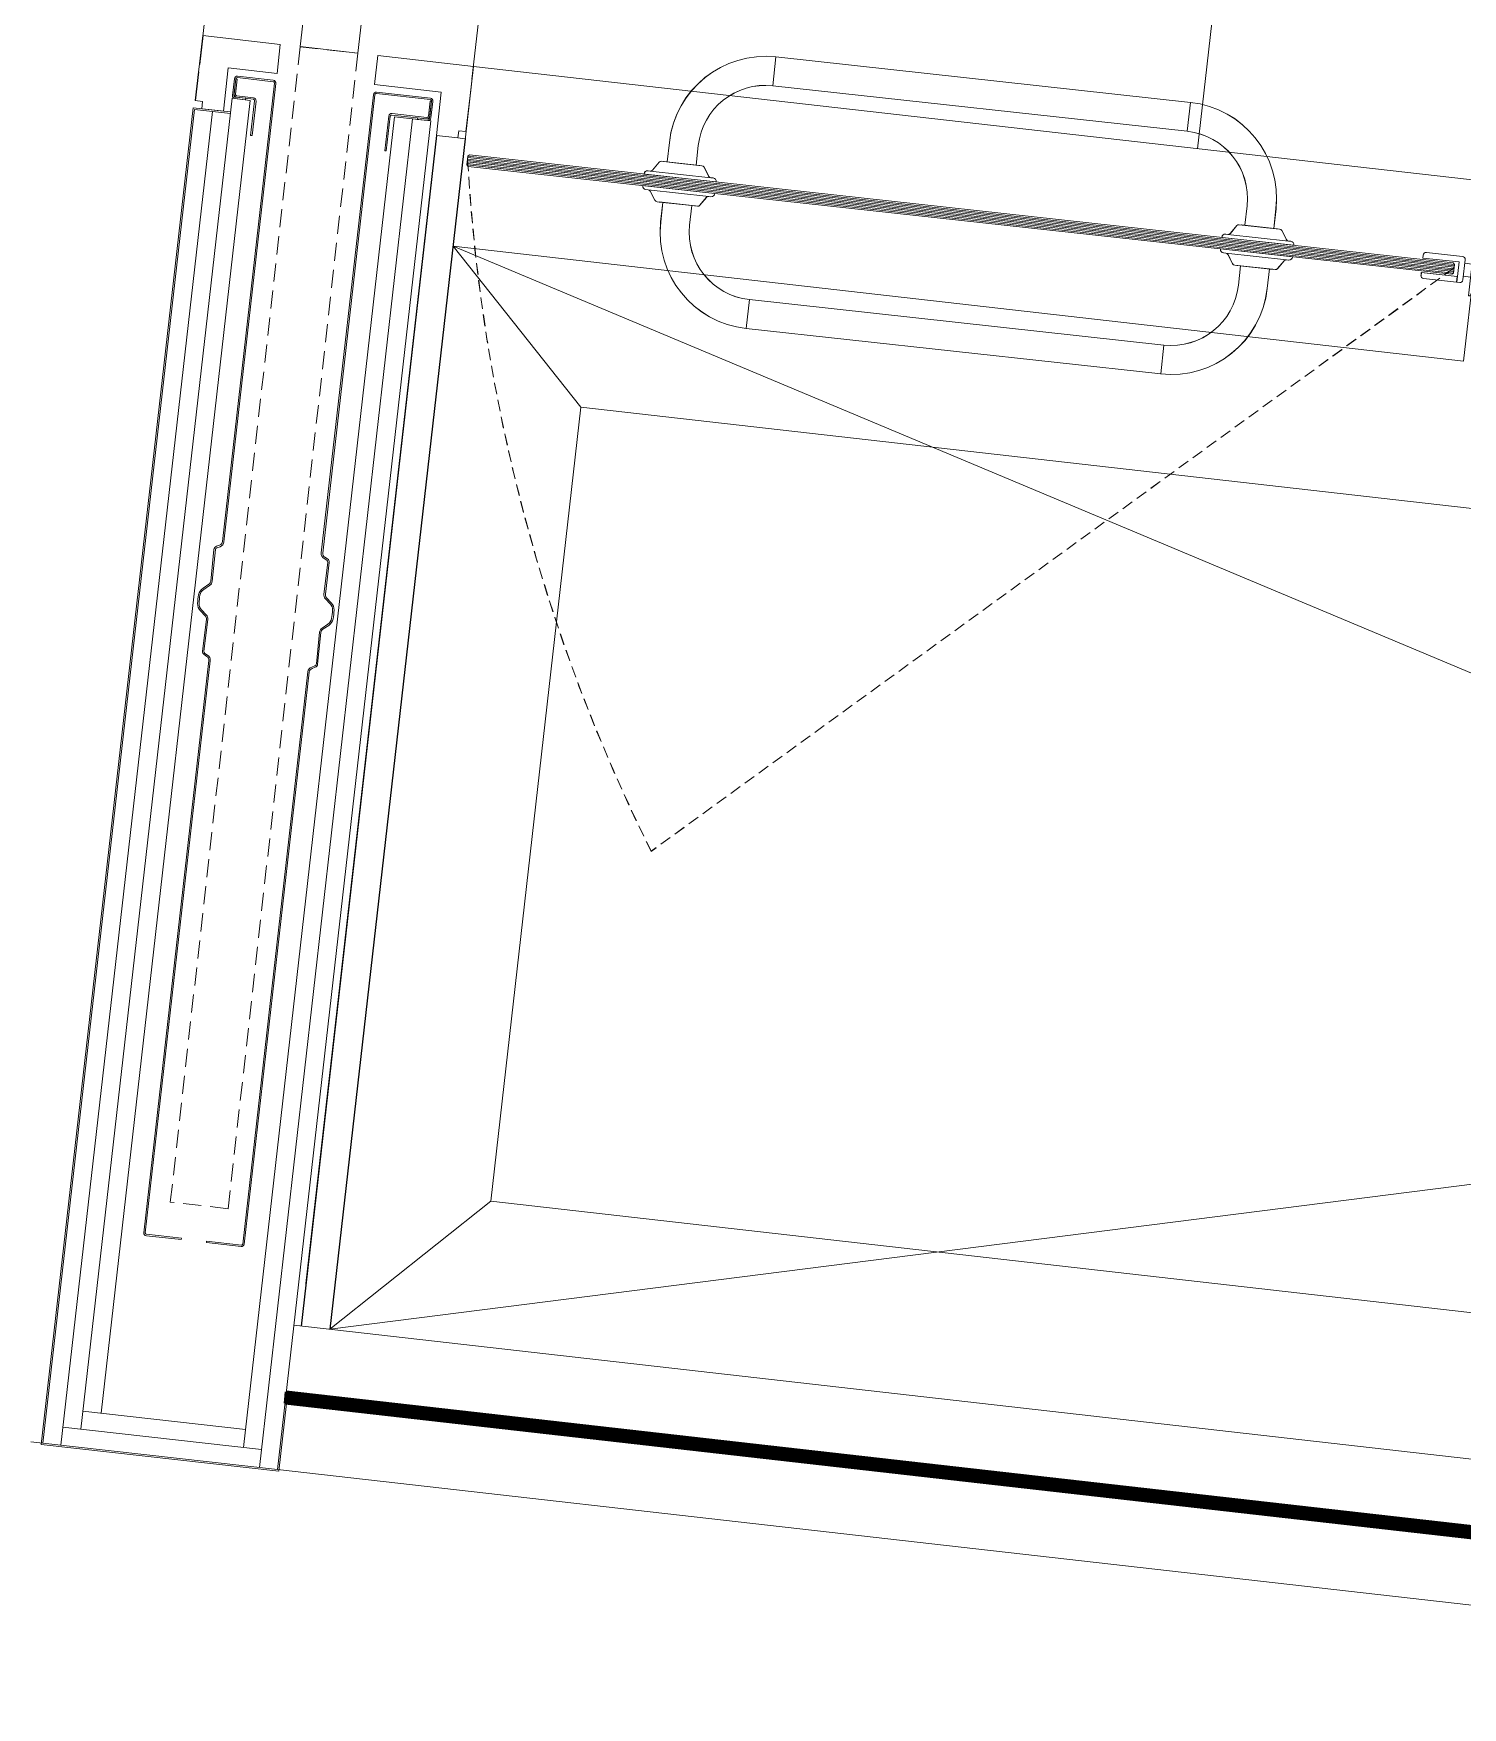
# Model space of a CAD drawing. Header units: millimetres. Extents: x 26282 to 30760, y 1404 to 4574.
# Drawn here: x 29275.2 to 29373.5, y 3760.4 to 3875.6 of the extents above; entities that cross this region are included whole.
import ezdxf

# ---------------------------------------------------------------- set-up
doc = ezdxf.new("R2010")
doc.units = ezdxf.units.MM
doc.header["$LTSCALE"] = 0.25
doc.linetypes.add('HIDDEN', pattern=[0.375, 0.25, -0.125])
doc.linetypes.add('HIDDEN2', pattern=[4.7625, 3.175, -1.5875])
for name, color, linetype, lineweight in [('(YP-ZC) A-L-HIDDEN', 145, 'HIDDEN', 13), ('(YP-ZC) A-LW20', 135, 'Continuous', 20), ('AB-DUV', 4, 'Continuous', 50), ('AB-inceler', 8, 'Continuous', 20), ('DOOR-INT (3RDF)', 157, 'Continuous', 15), ('FLOOR_MARBLE (3RDF)', 67, 'Continuous', 13), ('ID-ALCIPAN', 124, 'Continuous', 20), ('METAL (3RDF)', 171, 'Continuous', 15), ('SANITARY-ACCESSORIES(3RDF)', 2, 'Continuous', 9), ('WALLPAPER (3RDF)', 63, 'Continuous', 13), ('WOOD (3RDF)', 45, 'Continuous', 15)]:
    doc.layers.add(name, color=color, linetype=linetype, lineweight=lineweight)
doc.layers.add('WALL COVERING_MARBLE (3RDF)', color=246, linetype='Continuous')

# ---------------------------------------------------------------- blocks, each defined once
blk = doc.blocks.new('ZERGTEZTY')
at = {"layer": 'SANITARY-ACCESSORIES(3RDF)'}
for p, q in [((12647.41, 1641.18), (12642.41, 1641.18)), ((12642.66, 1640.93), (12642.81, 1640.93)), ((12647.02, 1640.93), (12642.81, 1640.93)), ((12642.97, 1640.85), (12643.35, 1640.26)), ((12646.85, 1640.85), (12646.47, 1640.26)), ((12647.16, 1640.93), (12647.02, 1640.93)), ((12682.41, 1641.18), (12687.41, 1641.18)), ((12682.41, 1641.18), (12687.41, 1641.18)), ((12682.66, 1640.93), (12682.81, 1640.93)), ((12682.66, 1640.93), (12682.81, 1640.93)), ((12682.81, 1640.93), (12687.02, 1640.93)), ((12682.81, 1640.93), (12687.02, 1640.93)), ((12682.97, 1640.85), (12683.35, 1640.26)), ((12686.85, 1640.85), (12686.47, 1640.26)), ((12687.16, 1640.93), (12687.02, 1640.93)), ((12687.16, 1640.93), (12687.02, 1640.93)), ((12643.52, 1640.18), (12644.41, 1640.18)), ((12646.16, 1640.18), (12643.66, 1640.18)), ((12643.91, 1640.18), (12643.91, 1638.83)), ((12646.31, 1640.18), (12644.41, 1640.18)), ((12645.91, 1640.18), (12645.91, 1638.83)), ((12683.52, 1640.18), (12685.41, 1640.18)), ((12683.66, 1640.18), (12686.16, 1640.18)), ((12683.91, 1640.18), (12683.91, 1638.83)), ((12686.31, 1640.18), (12685.41, 1640.18)), ((12685.91, 1640.18), (12685.91, 1638.83)), ((12650.56, 1634.18), (12650.56, 1632.18)), ((12650.56, 1634.18), (12679.26, 1634.18)), ((12679.26, 1634.18), (12679.26, 1632.18)), ((12679.26, 1634.18), (12679.26, 1632.18)), ((12650.56, 1632.18), (12679.26, 1632.18))]:
    blk.add_line(p, q, dxfattribs=at)
for centre, radius, start, end in [((12642.66, 1641.18), 0.25, 179.9982, 269.9982), ((12642.81, 1640.73), 0.2, 35.5359, 89.9982), ((12643.52, 1640.38), 0.2, 215.5359, 269.9982), ((12646.31, 1640.38), 0.2, 269.9982, 324.4605), ((12647.02, 1640.73), 0.2, 89.9982, 144.4605), ((12647.16, 1641.18), 0.25, 269.9982, 359.9982), ((12682.66, 1641.18), 0.25, 179.9982, 269.9982), ((12682.66, 1641.18), 0.25, 179.9982, 269.9982), ((12682.81, 1640.73), 0.2, 35.5359, 89.9982), ((12682.81, 1640.73), 0.2, 35.5359, 89.9982), ((12683.52, 1640.38), 0.2, 215.5359, 269.9982), ((12686.31, 1640.38), 0.2, 269.9982, 324.4605), ((12687.02, 1640.73), 0.2, 89.9982, 144.4605), ((12687.02, 1640.73), 0.2, 89.9982, 144.4605), ((12687.16, 1641.18), 0.25, 269.9982, 359.9982), ((12687.16, 1641.18), 0.25, 269.9982, 359.9982), ((12650.56, 1638.83), 6.65, 179.9982, 269.9982), ((12650.56, 1638.83), 4.65, 179.9982, 269.9982), ((12679.26, 1638.83), 4.65, 269.9982, 359.9982), ((12679.26, 1638.83), 6.65, 269.9982, 359.9982)]:
    blk.add_arc(centre, radius, start, end, dxfattribs=at)
blk = doc.blocks.new('A$C3AC107B1')
for p, q in [((0.05, 69.5), (3.55, 69.5)), ((3.35, 69.68), (0.25, 69.68)), ((1.35, 69), (1.35, 69.5)), ((2.25, 69), (2.25, 69.5))]:
    blk.add_line(p, q)
at = {"linetype": 'Continuous'}
for p, q in [((0.9, 68.8), (0.9, 66.3)), ((2.5, 69), (1.1, 69)), ((1.3, 66.1), (1.3, 68.6)), ((2.7, 68.6), (1.3, 68.6)), ((2.3, 66.1), (2.3, 68.58)), ((2.7, 68.58), (2.3, 68.58)), ((2.7, 68.8), (2.7, 68.6)), ((2.7, 68.58), (2.7, 66.3)), ((1.3, 66.1), (1.1, 66.1)), ((2.5, 66.1), (2.3, 66.1))]:
    blk.add_line(p, q, dxfattribs=at)
at = {"color": 141}
for p, q in [((1.5, 68.3), (1.4, 68.2)), ((1.4, 68.2), (1.4, 0.1)), ((1.5, 68.3), (2.1, 68.3)), ((1.5, 68.3), (1.5, 0)), ((1.6, 68.3), (1.6, 0)), ((1.7, 68.3), (1.7, 0)), ((1.8, 68.3), (1.8, 0)), ((1.9, 68.3), (1.9, 0)), ((2, 68.3), (2, 0)), ((2.1, 68.3), (2.2, 68.2)), ((2.1, 68.3), (2.1, 0)), ((2.2, 68.2), (2.2, 0.1)), ((1.5, 0), (1.4, 0.1)), ((2.1, 0), (2.2, 0.1))]:
    blk.add_line(p, q, dxfattribs=at)
at = {"color": 251, "linetype": 'HIDDEN2'}
blk.add_lwpolyline([(1.75, 68.3), (47.67, 17.75)], dxfattribs=at)
at = {"color": 141}
blk.add_lwpolyline([(1.5, 0), (2.1, 0)], dxfattribs=at)
for centre, start, end in [((0.25, 69.48), 90, 173.8235), ((3.35, 69.48), 6.1765, 90)]:
    blk.add_arc(centre, 0.2, start, end)
at = {"linetype": 'Continuous'}
for centre, start, end in [((1.1, 68.8), 90, 180), ((2.5, 68.8), 0, 90), ((1.1, 66.3), 180, 270), ((2.5, 66.3), 270, 0)]:
    blk.add_arc(centre, 0.2, start, end, dxfattribs=at)
at = {"color": 251, "linetype": 'HIDDEN2'}
blk.add_arc((-18.41, 120.46), 122.13, 279.4986, 302.755, dxfattribs=at)
at = {"layer": 'SANITARY-ACCESSORIES(3RDF)', "rotation": 270}
blk.add_blockref('ZERGTEZTY', (-1639.78, 12699.59), dxfattribs=at)
at = {"layer": 'SANITARY-ACCESSORIES(3RDF)', "xscale": -1, "rotation": 90}
blk.add_blockref('ZERGTEZTY', (1643.38, 12699.59), dxfattribs=at)
blk = doc.blocks.new('A$C30AD363D')
at = {"color": 141}
for p, q in [((145.04, 0.3), (0, 0.3)), ((0, 0.3, 0), (0, -0.5, 0)), ((145.04, 0.2), (0, 0.2)), ((145.04, 0.1), (0, 0.1)), ((145.04, 0), (0, 0)), ((145.04, 0.31, 0), (145.04, -0.49, 0)), ((145.04, -0.1), (0, -0.1)), ((145.04, -0.2), (0, -0.2)), ((145.04, -0.3), (0, -0.3)), ((145.04, -0.4), (0, -0.4)), ((145.04, -0.5), (0, -0.5))]:
    blk.add_line(p, q, dxfattribs=at)
blk = doc.blocks.new('A$C187D15ED')
at = {"layer": '(YP-ZC) A-L-HIDDEN', "ltscale": 30}
blk.add_line((9617.94, 3583.51), (9705.41, 3573.57), dxfattribs=at)
at = {"layer": '(YP-ZC) A-L-HIDDEN', "ltscale": 20}
blk.add_lwpolyline([(9727.09, 3669.21), (9718.16, 3589.71), (9714.18, 3590.16), (9723.12, 3669.65)], close=True, dxfattribs=at)
blk.add_lwpolyline([(9727.09, 3669.21), (9718.16, 3589.71), (9714.18, 3590.16), (9723.12, 3669.65)], close=True, dxfattribs=at)
blk.add_lwpolyline([(9727.09, 3669.21), (9718.16, 3589.71), (9714.18, 3590.16), (9723.12, 3669.65)], close=True, dxfattribs=at)
at = {"layer": '(YP-ZC) A-LW20'}
for p, q in [((9722.68, 3581.69), (9866.82, 3565.31)), ((9722.68, 3581.69), (9866.82, 3565.31)), ((9721.56, 3571.76), (9865.63, 3555.39)), ((9721.56, 3571.76), (9865.63, 3555.39)), ((9721.56, 3571.76), (9865.63, 3555.39))]:
    blk.add_line(p, q, dxfattribs=at)
at = {"layer": 'AB-inceler'}
for points in [[(9868.13, 3599.56), (9733.64, 3655.93)], [(9868.13, 3599.56), (9725.17, 3581.41)]]:
    blk.add_lwpolyline(points, dxfattribs=at)
at = {"layer": 'DOOR-INT (3RDF)', "ltscale": 0.25}
blk.add_lwpolyline([(9736.27, 3748.69), (9727.09, 3669.21), (9723.12, 3669.67), (9732.29, 3749.15)], close=True, dxfattribs=at)
blk.add_lwpolyline([(9736.27, 3748.69), (9727.09, 3669.21), (9723.12, 3669.67), (9732.29, 3749.15)], close=True, dxfattribs=at)
at = {"layer": 'FLOOR_MARBLE (3RDF)', "elevation": 0}
blk.add_lwpolyline([(9798.66, 3783.85), (9784.88, 3662.64)], dxfattribs=at)
at = {"layer": 'FLOOR_MARBLE (3RDF)'}
for points in [[(9716.32, 3669.58), (9725.59, 3749.92)], [(9716.32, 3669.58), (9725.59, 3749.92)], [(9734.94, 3667.43), (9744.22, 3747.78)], [(9734.94, 3667.43), (9744.22, 3747.78)], [(9742.44, 3644.86), (9733.64, 3655.93)], [(9736.23, 3590.22), (9725.17, 3581.41)]]:
    blk.add_lwpolyline(points, dxfattribs=at)
for points in [[(9733.64, 3655.93), (9803.19, 3648.03), (9804.6, 3660.4), (9735.04, 3668.3)], [(9736.23, 3590.22), (9855.47, 3576.67), (9861.68, 3631.31), (9742.44, 3644.86)]]:
    blk.add_lwpolyline(points, close=True, dxfattribs=at)
at = {"layer": 'ID-ALCIPAN', "ltscale": 0.25}
for p, q in [((9715.84, 3665.35, 0), (9705.41, 3573.57)), ((9715.84, 3665.35, 0), (9705.41, 3573.57)), ((9717.08, 3665.21, 0), (9706.65, 3573.43)), ((9717.08, 3665.21, 0), (9706.65, 3573.43)), ((9719.68, 3665.97, 0), (9709.42, 3575.64)), ((9719.68, 3665.97, 0), (9709.42, 3575.64)), ((9715.84, 3665.35, 0), (9718.32, 3665.07, 0)), ((9715.84, 3665.35, 0), (9718.32, 3665.07, 0)), ((9729.62, 3664.84, 0), (9719.21, 3573.28)), ((9729.62, 3664.84, 0), (9719.21, 3573.28)), ((9730.86, 3664.7, 0), (9720.31, 3571.9)), ((9730.86, 3664.7, 0), (9720.31, 3571.9)), ((9732.1, 3664.56, 0), (9721.56, 3571.76)), ((9732.1, 3664.56, 0), (9721.56, 3571.76)), ((9719.35, 3574.52), (9708.17, 3575.78)), ((9719.35, 3574.52), (9708.17, 3575.78)), ((9720.45, 3573.14), (9706.79, 3574.67)), ((9720.45, 3573.14), (9706.79, 3574.67)), ((9721.56, 3571.76), (9705.41, 3573.57)), ((9721.56, 3571.76), (9705.41, 3573.57))]:
    blk.add_line(p, q, dxfattribs=at)
at = {"layer": 'ID-ALCIPAN', "ltscale": 0.25, "elevation": 0}
blk.add_lwpolyline([(9719.68, 3665.97), (9718.44, 3666.11), (9708.03, 3574.53)], dxfattribs=at)
blk.add_lwpolyline([(9719.68, 3665.97), (9718.44, 3666.11), (9708.03, 3574.53)], dxfattribs=at)
at = {"layer": 'ID-ALCIPAN', "ltscale": 0.25}
for points in [[(9732.1, 3664.56), (9729.62, 3664.84)], [(9732.1, 3664.56), (9729.62, 3664.84)], [(9730.86, 3664.7), (9732.1, 3664.56)], [(9730.86, 3664.7), (9732.1, 3664.56)]]:
    blk.add_lwpolyline(points, dxfattribs=at)
at = {"layer": 'METAL (3RDF)', "elevation": 0}
for points in [[(9717.39, 3635.19, 0.291266), (9717.28, 3635.06), (9717.06, 3632.88, -0.224595), (9716.88, 3632.58), (9716.48, 3632.32, 0.199879), (9716.22, 3631.93, 0.041799), (9716.16, 3631.35, 0.199879), (9716.32, 3630.91), (9716.65, 3630.57, -0.224595), (9716.76, 3630.24), (9716.49, 3628.07, 0.291266), (9716.56, 3627.91), (9716.75, 3627.79, -0.288272), (9716.93, 3627.41), (9712.46, 3588.05, 0.414214), (9712.54, 3587.95), (9714.94, 3587.68), (9714.92, 3587.58), (9712.53, 3587.85, -0.414214), (9712.36, 3588.06), (9716.84, 3627.42, 0.288272), (9716.7, 3627.71), (9716.51, 3627.83, -0.291266), (9716.39, 3628.08), (9716.66, 3630.25, 0.224595), (9716.58, 3630.5), (9716.25, 3630.85, -0.199879), (9716.06, 3631.35, -0.041799), (9716.13, 3631.95, -0.199879), (9716.43, 3632.4), (9716.83, 3632.67, 0.224595), (9716.96, 3632.89), (9717.18, 3635.07, -0.291266), (9717.36, 3635.29), (9717.57, 3635.36, 0.288272), (9717.77, 3635.61), (9721.35, 3667.14, 0.414214), (9721.26, 3667.25), (9718.8, 3667.53, 0.414214), (9718.69, 3667.44), (9718.56, 3666.3, 0.414214), (9718.65, 3666.19), (9719.37, 3666.11), (9719.36, 3666.01), (9718.64, 3666.09, -0.414214), (9718.46, 3666.31), (9718.59, 3667.45, -0.414214), (9718.81, 3667.63), (9721.27, 3667.35, -0.414214), (9721.45, 3667.13), (9717.87, 3635.6, -0.288272), (9717.6, 3635.26)], [(9717.39, 3635.19, 0.291266), (9717.28, 3635.06), (9717.06, 3632.88, -0.224595), (9716.88, 3632.58), (9716.48, 3632.32, 0.199879), (9716.22, 3631.93, 0.041799), (9716.16, 3631.35, 0.199879), (9716.32, 3630.91), (9716.65, 3630.57, -0.224595), (9716.76, 3630.24), (9716.49, 3628.07, 0.291266), (9716.56, 3627.91), (9716.75, 3627.79, -0.288272), (9716.93, 3627.41), (9712.46, 3588.05, 0.414214), (9712.54, 3587.95), (9714.94, 3587.68), (9714.92, 3587.58), (9712.53, 3587.85, -0.414214), (9712.36, 3588.06), (9716.84, 3627.42, 0.288272), (9716.7, 3627.71), (9716.51, 3627.83, -0.291266), (9716.39, 3628.08), (9716.66, 3630.25, 0.224595), (9716.58, 3630.5), (9716.25, 3630.85, -0.199879), (9716.06, 3631.35, -0.041799), (9716.13, 3631.95, -0.199879), (9716.43, 3632.4), (9716.83, 3632.67, 0.224595), (9716.96, 3632.89), (9717.18, 3635.07, -0.291266), (9717.36, 3635.29), (9717.57, 3635.36, 0.288272), (9717.77, 3635.61), (9721.35, 3667.14, 0.414214), (9721.26, 3667.25), (9718.8, 3667.53, 0.414214), (9718.69, 3667.44), (9718.56, 3666.3, 0.414214), (9718.65, 3666.19), (9719.37, 3666.11), (9719.36, 3666.01), (9718.64, 3666.09, -0.414214), (9718.46, 3666.31), (9718.59, 3667.45, -0.414214), (9718.81, 3667.63), (9721.27, 3667.35, -0.414214), (9721.45, 3667.13), (9717.87, 3635.6, -0.288272), (9717.6, 3635.26)], [(9719.91, 3666.14), (9718.76, 3666.28, -0.414214), (9718.67, 3666.39), (9718.79, 3667.43), (9718.69, 3667.44), (9718.57, 3666.4, 0.414214), (9718.75, 3666.18), (9719.9, 3666.05, -0.414214), (9719.98, 3665.93), (9719.71, 3663.55), (9719.81, 3663.54), (9720.08, 3665.92, 0.414214)], [(9719.91, 3666.14), (9718.76, 3666.28, -0.414214), (9718.67, 3666.39), (9718.79, 3667.43), (9718.69, 3667.44), (9718.57, 3666.4, 0.414214), (9718.75, 3666.18), (9719.9, 3666.05, -0.414214), (9719.98, 3665.93), (9719.71, 3663.55), (9719.81, 3663.54), (9720.08, 3665.92, 0.414214)], [(9724.95, 3634.33, -0.291266), (9725.02, 3634.18), (9724.75, 3632, 0.224595), (9724.85, 3631.68), (9725.19, 3631.33, -0.199879), (9725.35, 3630.9, -0.041799), (9725.28, 3630.31, -0.199879), (9725.03, 3629.93), (9724.63, 3629.66, 0.224595), (9724.45, 3629.37), (9724.23, 3627.19, -0.291266), (9724.12, 3627.05), (9723.91, 3626.98, 0.288272), (9723.64, 3626.65), (9719.17, 3587.28, -0.414214), (9719.07, 3587.21), (9716.67, 3587.48), (9716.66, 3587.38), (9719.06, 3587.11, 0.414214), (9719.27, 3587.27), (9723.74, 3626.63, -0.288272), (9723.94, 3626.88), (9724.15, 3626.96, 0.291266), (9724.32, 3627.18), (9724.55, 3629.36, -0.224595), (9724.68, 3629.58), (9725.08, 3629.84, 0.199879), (9725.38, 3630.29, 0.041799), (9725.45, 3630.89, 0.199879), (9725.26, 3631.4), (9724.93, 3631.75, -0.224595), (9724.85, 3631.99), (9725.12, 3634.16, 0.291266), (9725, 3634.42), (9724.81, 3634.54, -0.288272), (9724.67, 3634.82), (9728.25, 3666.35, -0.414214), (9728.37, 3666.44), (9732.07, 3666.02, -0.414214), (9732.15, 3665.91), (9732.02, 3664.77, -0.414214), (9731.91, 3664.68), (9731.19, 3664.76), (9731.18, 3664.66), (9731.9, 3664.58, 0.414214), (9732.12, 3664.76), (9732.25, 3665.9, 0.414214), (9732.08, 3666.12), (9728.38, 3666.54, 0.414214), (9728.16, 3666.36), (9724.57, 3634.84, 0.288272), (9724.76, 3634.45)], [(9724.95, 3634.33, -0.291266), (9725.02, 3634.18), (9724.75, 3632, 0.224595), (9724.85, 3631.68), (9725.19, 3631.33, -0.199879), (9725.35, 3630.9, -0.041799), (9725.28, 3630.31, -0.199879), (9725.03, 3629.93), (9724.63, 3629.66, 0.224595), (9724.45, 3629.37), (9724.23, 3627.19, -0.291266), (9724.12, 3627.05), (9723.91, 3626.98, 0.288272), (9723.64, 3626.65), (9719.17, 3587.28, -0.414214), (9719.07, 3587.21), (9716.67, 3587.48), (9716.66, 3587.38), (9719.06, 3587.11, 0.414214), (9719.27, 3587.27), (9723.74, 3626.63, -0.288272), (9723.94, 3626.88), (9724.15, 3626.96, 0.291266), (9724.32, 3627.18), (9724.55, 3629.36, -0.224595), (9724.68, 3629.58), (9725.08, 3629.84, 0.199879), (9725.38, 3630.29, 0.041799), (9725.45, 3630.89, 0.199879), (9725.26, 3631.4), (9724.93, 3631.75, -0.224595), (9724.85, 3631.99), (9725.12, 3634.16, 0.291266), (9725, 3634.42), (9724.81, 3634.54, -0.288272), (9724.67, 3634.82), (9728.25, 3666.35, -0.414214), (9728.37, 3666.44), (9732.07, 3666.02, -0.414214), (9732.15, 3665.91), (9732.02, 3664.77, -0.414214), (9731.91, 3664.68), (9731.19, 3664.76), (9731.18, 3664.66), (9731.9, 3664.58, 0.414214), (9732.12, 3664.76), (9732.25, 3665.9, 0.414214), (9732.08, 3666.12), (9728.38, 3666.54, 0.414214), (9728.16, 3666.36), (9724.57, 3634.84, 0.288272), (9724.76, 3634.45)], [(9729.44, 3665.06), (9731.83, 3664.79, 0.414214), (9731.94, 3664.88), (9732.06, 3665.92), (9732.15, 3665.91), (9732.04, 3664.87, -0.414214), (9731.81, 3664.69), (9729.43, 3664.96, 0.414214), (9729.31, 3664.87), (9729.04, 3662.49), (9728.94, 3662.5), (9729.22, 3664.89, -0.414214)], [(9729.44, 3665.06), (9731.83, 3664.79, 0.414214), (9731.94, 3664.88), (9732.06, 3665.92), (9732.15, 3665.91), (9732.04, 3664.87, -0.414214), (9731.81, 3664.69), (9729.43, 3664.96, 0.414214), (9729.31, 3664.87), (9729.04, 3662.49), (9728.94, 3662.5), (9729.22, 3664.89, -0.414214)]]:
    blk.add_lwpolyline(points, format="xyb", close=True, dxfattribs=at)
at = {"layer": 'WALL COVERING_MARBLE (3RDF)'}
for p, q in [((9716.41, 3670.42, 0), (9716.19, 3668.43, 0)), ((9716.41, 3670.42, 0), (9716.19, 3668.43, 0)), ((9716.13, 3667.93, 0), (9715.9, 3665.95, 0)), ((9716.13, 3667.93, 0), (9715.9, 3665.95, 0)), ((9732.49, 3663.56, 0), (9723.18, 3581.63, 0)), ((9734.48, 3663.33, 0), (9725.17, 3581.41, 0))]:
    blk.add_line(p, q, dxfattribs=at)
at = {"layer": 'WALL COVERING_MARBLE (3RDF)', "lineweight": 0}
for p, q in [((9732.49, 3663.56, 0), (9723.51, 3584.56, 0)), ((9734.48, 3663.33, 0), (9725.5, 3584.34, 0))]:
    blk.add_line(p, q, dxfattribs=at)
blk.add_lwpolyline([(9733.98, 3663.39), (9734.48, 3663.33)], dxfattribs=at)
blk.add_lwpolyline([(9733.98, 3663.39), (9734.48, 3663.33)], dxfattribs=at)
at = {"layer": 'WALLPAPER (3RDF)'}
for p, q in [((9705.3, 3573.48), (9715.75, 3665.46, 0)), ((9705.3, 3573.48), (9715.75, 3665.46, 0)), ((9715.75, 3665.46, 0), (9718.33, 3665.17, 0)), ((9715.75, 3665.46, 0), (9718.33, 3665.17, 0)), ((9722.17, 3576.31), (9721.64, 3571.64)), ((9722.17, 3576.31), (9721.64, 3571.64)), ((9721.64, 3571.65), (9705.3, 3573.48)), ((9721.64, 3571.65), (9705.3, 3573.48))]:
    blk.add_line(p, q, dxfattribs=at)
at = {"layer": 'WOOD (3RDF)'}
for p, q in [((9721.75, 3669.81, 0), (9716.41, 3670.42, 0)), ((9721.75, 3669.81, 0), (9716.41, 3670.42, 0)), ((9728.46, 3669.05, 0), (9735.04, 3668.3, 0)), ((9728.46, 3669.05, 0), (9735.04, 3668.3, 0)), ((9728.23, 3667.06, 0), (9732.83, 3666.54, 0)), ((9728.23, 3667.06, 0), (9732.83, 3666.54, 0)), ((9732.83, 3666.54, 0), (9732.49, 3663.56, 0)), ((9732.83, 3666.54, 0), (9732.49, 3663.56, 0)), ((9734.82, 3666.31, 0), (9734.53, 3663.83, 0)), ((9734.82, 3666.31, 0), (9734.53, 3663.83, 0)), ((9716.34, 3665.39, 0), (9716.4, 3665.89, 0)), ((9716.34, 3665.39, 0), (9716.4, 3665.89, 0)), ((9733.98, 3663.39, 0), (9734.04, 3663.88, 0)), ((9733.98, 3663.39, 0), (9734.04, 3663.88, 0))]:
    blk.add_line(p, q, dxfattribs=at)
for points in [[(9716.41, 3670.42), (9715.9, 3665.95)], [(9716.41, 3670.42), (9715.9, 3665.95)], [(9721.53, 3667.82), (9721.75, 3669.81)], [(9721.53, 3667.82), (9721.75, 3669.81)], [(9728.23, 3667.06), (9728.46, 3669.05)], [(9728.23, 3667.06), (9728.46, 3669.05)], [(9716.34, 3665.39), (9717.84, 3665.22), (9718.17, 3668.2), (9721.53, 3667.82)], [(9716.34, 3665.39), (9717.84, 3665.22), (9718.17, 3668.2), (9721.53, 3667.82)], [(9734.82, 3666.31), (9735.04, 3668.3)], [(9734.82, 3666.31), (9735.04, 3668.3)], [(9716.4, 3665.89), (9715.9, 3665.95)], [(9716.4, 3665.89), (9715.9, 3665.95)], [(9733.98, 3663.39), (9732.49, 3663.56)], [(9733.98, 3663.39), (9732.49, 3663.56)], [(9734.04, 3663.88), (9734.53, 3663.83)], [(9734.04, 3663.88), (9734.53, 3663.83)]]:
    blk.add_lwpolyline(points, dxfattribs=at)
for rotation in [353.5167870217373, 353.5167870217326]:
    blk.add_blockref('A$C30AD363D', (9722.13, 3576.82, 0), dxfattribs=dict(rotation=rotation))
at = {"layer": 'DOOR-INT (3RDF)', "rotation": 263.7414453298048}
blk.add_blockref('A$C3AC107B1', (9734.83, 3663.62), dxfattribs=at)

msp = doc.modelspace()

# ---------------------------------------------------------------- block references
at = {"layer": 'AB-DUV', "ltscale": 100}
msp.add_blockref('A$C187D15ED', (19570.424, 205.028, 5.126), dxfattribs=at)

# ---------------------------------------------------------------- next in the draw order: linework, layer by layer
at = {"layer": 'AB-DUV', "color": 141}
for p, q in [((29292.589, 3782.148, 5.126), (29292.499, 3781.353, 5.126)), ((29292.589, 3782.148, 5.126), (29292.499, 3781.353, 5.126)), ((29436.619, 3765.076, 5.126), (29292.51, 3781.452, 5.126)), ((29436.619, 3765.076, 5.126), (29292.51, 3781.452, 5.126)), ((29436.631, 3765.175, 5.126), (29292.521, 3781.552, 5.126)), ((29436.631, 3765.175, 5.126), (29292.521, 3781.552, 5.126)), ((29436.643, 3765.275, 5.126), (29292.533, 3781.651, 5.126)), ((29436.643, 3765.275, 5.126), (29292.533, 3781.651, 5.126)), ((29436.654, 3765.374, 5.126), (29292.544, 3781.75, 5.126)), ((29436.654, 3765.374, 5.126), (29292.544, 3781.75, 5.126)), ((29436.666, 3765.473, 5.126), (29292.555, 3781.85, 5.126)), ((29436.666, 3765.473, 5.126), (29292.555, 3781.85, 5.126)), ((29436.678, 3765.572, 5.126), (29292.566, 3781.949, 5.126)), ((29436.678, 3765.572, 5.126), (29292.566, 3781.949, 5.126)), ((29436.69, 3765.672, 5.126), (29292.578, 3782.048, 5.126)), ((29436.69, 3765.672, 5.126), (29292.578, 3782.048, 5.126)), ((29436.702, 3765.771, 5.126), (29292.589, 3782.148, 5.126)), ((29436.702, 3765.771, 5.126), (29292.589, 3782.148, 5.126)), ((29436.607, 3764.977, 5.126), (29292.499, 3781.353, 5.126)), ((29436.607, 3764.977, 5.126), (29292.499, 3781.353, 5.126))]:
    msp.add_line(p, q, dxfattribs=at)
at = {"layer": 'DOOR-INT (3RDF)', "color": 141}
for p, q in [((29372.938, 3859.314, 5.126), (29305.045, 3866.76, 5.126)), ((29372.949, 3859.414, 5.126), (29305.056, 3866.859, 5.126)), ((29372.96, 3859.513, 5.126), (29305.067, 3866.959, 5.126)), ((29372.971, 3859.612, 5.126), (29305.078, 3867.058, 5.126)), ((29305.088, 3867.157, 5.126), (29305.199, 3867.246, 5.126)), ((29372.981, 3859.712, 5.126), (29305.088, 3867.157, 5.126)), ((29372.893, 3859.822, 5.126), (29305.199, 3867.246, 5.126)), ((29372.916, 3859.115, 5.126), (29305.023, 3866.561, 5.126)), ((29305.023, 3866.561, 5.126), (29305.112, 3866.451, 5.126)), ((29372.927, 3859.215, 5.126), (29305.034, 3866.66, 5.126)), ((29372.806, 3859.027, 5.126), (29305.112, 3866.451, 5.126)), ((29372.981, 3859.712, 5.126), (29372.893, 3859.822, 5.126)), ((29372.916, 3859.115, 5.126), (29372.806, 3859.027, 5.126)), ((29372.981, 3859.712, 5.126), (29372.916, 3859.115, 5.126))]:
    msp.add_line(p, q, dxfattribs=at)
at = {"layer": 'DOOR-INT (3RDF)', "linetype": 'Continuous'}
for p, q in [((29370.816, 3860.15, 5.126), (29370.838, 3860.349, 5.126)), ((29370.816, 3860.15, 5.126), (29373.301, 3859.878, 5.126)), ((29373.544, 3860.254, 5.126), (29371.059, 3860.526, 5.126)), ((29373.149, 3858.486, 5.126), (29373.301, 3859.878, 5.126)), ((29370.686, 3858.958, 5.126), (29370.707, 3859.156, 5.126)), ((29370.707, 3859.156, 5.126), (29373.177, 3858.885, 5.126)), ((29373.134, 3858.488, 5.126), (29370.863, 3858.737, 5.126)), ((29373.134, 3858.488, 5.126), (29373.177, 3858.885, 5.126)), ((29373.348, 3858.464, 5.126), (29373.149, 3858.486, 5.126))]:
    msp.add_line(p, q, dxfattribs=at)
at = {"layer": 'DOOR-INT (3RDF)', "color": 141, "elevation": 5.126}
msp.add_lwpolyline([(29305.088, 3867.157), (29305.023, 3866.561)], dxfattribs=at)
at = {"layer": 'DOOR-INT (3RDF)', "color": 251, "linetype": 'HIDDEN2', "elevation": 5.126}
msp.add_lwpolyline([(29372.954, 3859.463), (29317.695, 3819.322)], dxfattribs=at)
at = {"layer": 'DOOR-INT (3RDF)', "color": 251, "linetype": 'HIDDEN2'}
msp.add_arc((29427.001, 3873.812, 5.126), 122.135, 183.24001, 206.49649, dxfattribs=at)
at = {"layer": 'DOOR-INT (3RDF)', "linetype": 'Continuous'}
for centre, start, end in [((29371.037, 3860.327, 5.126), 83.74145, 173.74145), ((29370.884, 3858.936, 5.126), 173.74145, 263.74145), ((29373.369, 3858.663, 5.126), 263.74145, 353.74145)]:
    msp.add_arc(centre, 0.2, start, end, dxfattribs=at)
at = {"layer": 'SANITARY-ACCESSORIES(3RDF)'}
for p, q in [((29326.07, 3871.999, 5.126), (29326.288, 3873.987, 5.126)), ((29326.07, 3871.999, 5.126), (29326.288, 3873.987, 5.126)), ((29354.817, 3870.859, 5.126), (29326.288, 3873.987, 5.126)), ((29354.599, 3868.871, 5.126), (29326.07, 3871.999, 5.126)), ((29354.599, 3868.871, 5.126), (29354.817, 3870.859, 5.126)), ((29318.805, 3866.76, 5.126), (29318.953, 3868.102, 5.126)), ((29320.794, 3866.542, 5.126), (29320.941, 3867.884, 5.126)), ((29317.798, 3866.2, 5.126), (29318.24, 3866.738, 5.126)), ((29318.411, 3866.803, 5.126), (29319.302, 3866.705, 5.126)), ((29321.042, 3866.515, 5.126), (29318.557, 3866.787, 5.126)), ((29321.188, 3866.499, 5.126), (29319.302, 3866.705, 5.126)), ((29322.176, 3865.384, 5.126), (29317.205, 3865.929, 5.126)), ((29322.176, 3865.384, 5.126), (29317.205, 3865.929, 5.126)), ((29317.481, 3866.151, 5.126), (29317.627, 3866.135, 5.126)), ((29317.481, 3866.151, 5.126), (29317.627, 3866.135, 5.126)), ((29321.808, 3865.676, 5.126), (29317.627, 3866.135, 5.126)), ((29321.808, 3865.676, 5.126), (29317.627, 3866.135, 5.126)), ((29321.655, 3865.777, 5.126), (29321.341, 3866.398, 5.126)), ((29321.954, 3865.66, 5.126), (29321.808, 3865.676, 5.126)), ((29321.954, 3865.66, 5.126), (29321.808, 3865.676, 5.126)), ((29322.088, 3864.589, 5.126), (29317.118, 3865.134, 5.126)), ((29322.088, 3864.589, 5.126), (29317.118, 3865.134, 5.126)), ((29317.339, 3864.858, 5.126), (29317.486, 3864.842, 5.126)), ((29317.339, 3864.858, 5.126), (29317.486, 3864.842, 5.126)), ((29321.666, 3864.384, 5.126), (29317.486, 3864.842, 5.126)), ((29321.666, 3864.384, 5.126), (29317.486, 3864.842, 5.126)), ((29317.638, 3864.741, 5.126), (29317.953, 3864.121, 5.126)), ((29321.813, 3864.368, 5.126), (29321.666, 3864.384, 5.126)), ((29321.813, 3864.368, 5.126), (29321.666, 3864.384, 5.126)), ((29318.105, 3864.02, 5.126), (29318.997, 3863.922, 5.126)), ((29320.737, 3863.731, 5.126), (29318.252, 3864.004, 5.126)), ((29318.5, 3863.976, 5.126), (29318.353, 3862.634, 5.126)), ((29320.883, 3863.715, 5.126), (29318.997, 3863.922, 5.126)), ((29320.488, 3863.758, 5.126), (29320.341, 3862.416, 5.126)), ((29321.495, 3864.318, 5.126), (29321.054, 3863.781, 5.126)), ((29358.567, 3862.399, 5.126), (29358.714, 3863.741, 5.126)), ((29360.555, 3862.181, 5.126), (29360.702, 3863.523, 5.126)), ((29357.56, 3861.84, 5.126), (29358.001, 3862.377, 5.126)), ((29358.172, 3862.443, 5.126), (29360.058, 3862.236, 5.126)), ((29358.319, 3862.427, 5.126), (29360.804, 3862.154, 5.126)), ((29360.95, 3862.138, 5.126), (29360.058, 3862.236, 5.126)), ((29356.967, 3861.569, 5.126), (29361.937, 3861.024, 5.126)), ((29357.243, 3861.79, 5.126), (29357.389, 3861.774, 5.126)), ((29357.389, 3861.774, 5.126), (29361.57, 3861.315, 5.126)), ((29361.417, 3861.416, 5.126), (29361.102, 3862.037, 5.126)), ((29361.716, 3861.299, 5.126), (29361.57, 3861.315, 5.126)), ((29356.88, 3860.773, 5.126), (29361.85, 3860.228, 5.126)), ((29357.101, 3860.498, 5.126), (29357.247, 3860.482, 5.126)), ((29357.247, 3860.482, 5.126), (29361.428, 3860.023, 5.126)), ((29357.4, 3860.381, 5.126), (29357.714, 3859.76, 5.126)), ((29361.257, 3859.958, 5.126), (29360.815, 3859.42, 5.126)), ((29361.574, 3860.007, 5.126), (29361.428, 3860.023, 5.126)), ((29357.867, 3859.659, 5.126), (29359.753, 3859.452, 5.126)), ((29358.013, 3859.643, 5.126), (29360.498, 3859.371, 5.126)), ((29358.262, 3859.616, 5.126), (29358.115, 3858.274, 5.126)), ((29360.645, 3859.355, 5.126), (29359.753, 3859.452, 5.126)), ((29360.25, 3859.398, 5.126), (29360.103, 3858.056, 5.126)), ((29324.457, 3857.287, 5.126), (29324.239, 3855.299, 5.126)), ((29324.457, 3857.287, 5.126), (29324.239, 3855.299, 5.126)), ((29352.986, 3854.158, 5.126), (29324.457, 3857.287, 5.126)), ((29352.768, 3852.17, 5.126), (29324.239, 3855.299, 5.126)), ((29352.986, 3854.158, 5.126), (29352.768, 3852.17, 5.126))]:
    msp.add_line(p, q, dxfattribs=at)
for centre, radius, start, end in [((29325.563, 3867.377, 5.126), 6.65, 83.73966, 173.73966), ((29325.563, 3867.377, 5.126), 4.65, 83.73966, 173.73966), ((29354.092, 3864.248, 5.126), 6.65, 353.73966, 83.73966), ((29354.092, 3864.248, 5.126), 4.65, 353.73966, 83.73966), ((29318.389, 3866.604, 5.126), 0.2, 83.73966, 138.20198), ((29317.454, 3865.902, 5.126), 0.25, 83.73966, 173.73966), ((29317.454, 3865.902, 5.126), 0.25, 83.73966, 173.73966), ((29317.649, 3866.333, 5.126), 0.2, 263.73966, 318.20198), ((29317.649, 3866.333, 5.126), 0.2, 263.73966, 318.20198), ((29321.166, 3866.3, 5.126), 0.2, 29.27733, 83.73966), ((29321.83, 3865.875, 5.126), 0.2, 209.27733, 263.73966), ((29321.83, 3865.875, 5.126), 0.2, 209.27733, 263.73966), ((29321.927, 3865.411, 5.126), 0.25, 353.73966, 83.73966), ((29321.927, 3865.411, 5.126), 0.25, 353.73966, 83.73966), ((29317.367, 3865.107, 5.126), 0.25, 173.74323, 263.74323), ((29317.367, 3865.107, 5.126), 0.25, 173.74323, 263.74323), ((29317.464, 3864.643, 5.126), 0.2, 29.28091, 83.74323), ((29317.464, 3864.643, 5.126), 0.2, 29.28091, 83.74323), ((29321.645, 3864.185, 5.126), 0.2, 83.74323, 138.20556), ((29321.645, 3864.185, 5.126), 0.2, 83.74323, 138.20556), ((29321.84, 3864.616, 5.126), 0.25, 263.74323, 353.74323), ((29321.84, 3864.616, 5.126), 0.25, 263.74323, 353.74323), ((29318.127, 3864.218, 5.126), 0.2, 209.28091, 263.74323), ((29320.905, 3863.914, 5.126), 0.2, 263.74323, 318.20556), ((29324.963, 3861.91, 5.126), 6.65, 173.74323, 263.74323), ((29324.963, 3861.91, 5.126), 4.65, 173.74323, 263.74323), ((29358.151, 3862.244, 5.126), 0.2, 83.73966, 138.20198), ((29360.928, 3861.939, 5.126), 0.2, 29.27733, 83.73966), ((29357.215, 3861.542, 5.126), 0.25, 83.73966, 173.73966), ((29357.411, 3861.973, 5.126), 0.2, 263.73966, 318.20198), ((29361.591, 3861.514, 5.126), 0.2, 209.27733, 263.73966), ((29361.689, 3861.051, 5.126), 0.25, 353.73966, 83.73966), ((29357.128, 3860.746, 5.126), 0.25, 173.74323, 263.74323), ((29357.225, 3860.283, 5.126), 0.2, 29.28091, 83.74323), ((29357.889, 3859.858, 5.126), 0.2, 209.28091, 263.74323), ((29361.406, 3859.824, 5.126), 0.2, 83.74323, 138.20556), ((29361.601, 3860.256, 5.126), 0.25, 263.74323, 353.74323), ((29360.666, 3859.553, 5.126), 0.2, 263.74323, 318.20556), ((29353.492, 3858.781, 5.126), 6.65, 263.74323, 353.74323), ((29353.492, 3858.781, 5.126), 4.65, 263.74323, 353.74323)]:
    msp.add_arc(centre, radius, start, end, dxfattribs=at)

doc.saveas('drawing.dxf')
